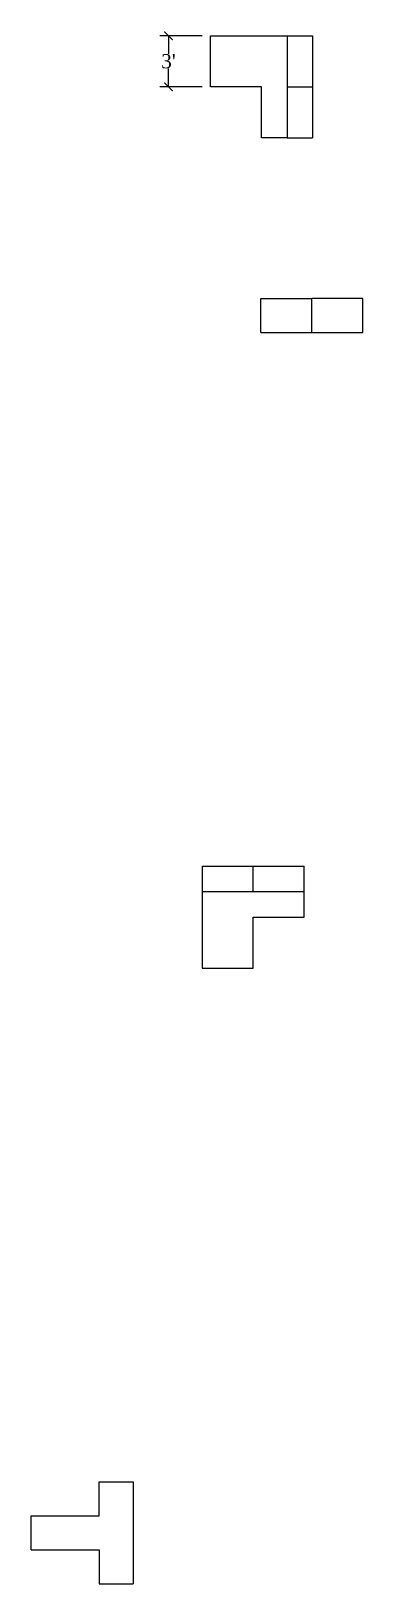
# Model space of a CAD drawing. Header units: inches. Extents: x -132 to 102, y -1014 to 82.
import ezdxf

# ---------------------------------------------------------------- set-up
doc = ezdxf.new("R2010")
doc.units = ezdxf.units.IN
doc.header["$MEASUREMENT"] = 0
doc.styles.get("Standard").update_dxf_attribs({"font": 'times.ttf', "height": 10})
doc.dimstyles.get("Standard").update_dxf_attribs({"dimtxt": 10, "dimasz": 6, "dimexe": 6, "dimexo": 6, "dimgap": 0.09, "dimtad": 0, "dimtih": 1, "dimtoh": 1, "dimdec": 1, "dimzin": 0, "dimdsep": 46, "dimlunit": 3, "dimtxsty": 'Standard', "dimblk": 'ARCHTICK', "dimcen": 0.09, "dimadec": 0, "dimazin": 0, "dimtfac": 1, "dimtdec": 1, "dimtofl": 0, "dimtmove": 0, "dimatfit": 3, "dimldrblk": 'ARCHTICK', "dimfxl": 1, "dimtolj": 1, "dimtzin": 0, "dimarcsym": 0})

# ---------------------------------------------------------------- blocks, each defined once
blk = doc.blocks.new('_ArchTick')
at = {"color": 0, "linetype": 'ByBlock', "const_width": 0.15}
blk.add_lwpolyline([(-0.5, -0.5), (0.5, 0.5)], dxfattribs=at)
blk = doc.blocks.new('*D5')
at = {"color": 0, "lineweight": -2}
for p, q in [((-11.5, 78.8), (-41.3, 78.8)), ((-35.3, 78.8), (-35.3, 66)), ((-35.3, 42.8), (-35.3, 55.6)), ((-11.5, 42.8), (-41.3, 42.8))]:
    blk.add_line(p, q, dxfattribs=at)
at = {"layer": 'Defpoints', "color": 0}
for p in [(-5.5, 78.8), (-35.3, 42.8), (-5.5, 42.8)]:
    blk.add_point(p, dxfattribs=at)
at = {"color": 0, "lineweight": -2, "xscale": 6, "yscale": 6, "zscale": 6}
for p, rotation in [((-35.3, 78.8), 90), ((-35.3, 42.8), 270)]:
    blk.add_blockref('_ArchTick', p, dxfattribs=dict(at, rotation=rotation))
at = {"color": 0, "insert": (-35.3, 60.8), "char_height": 10, "attachment_point": 5}
blk.add_mtext("\\A1;3'", dxfattribs=at)

msp = doc.modelspace()

# ---------------------------------------------------------------- linework, layer by layer
for p, q in [((-5.53, 42.82), (-5.53, 78.82)), ((-5.53, 78.82), (48.47, 78.82)), ((48.47, 78.82), (66.47, 78.82)), ((48.47, 78.82), (48.47, 42.82)), ((66.47, 78.82), (66.47, 42.82)), ((30.47, 42.82), (-5.53, 42.82)), ((30.47, 6.82), (30.47, 42.82)), ((48.47, 42.82), (48.47, 6.82)), ((48.47, 42.82), (66.47, 42.82)), ((66.47, 42.82), (66.47, 6.82)), ((48.47, 6.82), (30.47, 6.82)), ((48.47, 6.82), (66.47, 6.82)), ((29.98, -130.73), (29.98, -106.73)), ((29.98, -106.73), (65.98, -106.73)), ((101.98, -106.73), (65.98, -106.73)), ((65.98, -130.73), (65.98, -106.73)), ((101.98, -130.73), (101.98, -106.73)), ((29.98, -130.73), (65.98, -130.73)), ((65.98, -130.73), (101.98, -130.73)), ((-11.6, -507.18), (24.4, -507.18)), ((-11.6, -507.18), (-11.6, -525.18)), ((24.4, -507.18), (60.4, -507.18)), ((24.4, -525.18), (24.4, -507.18)), ((60.4, -543.18), (60.4, -507.18)), ((-11.6, -525.18), (-11.6, -579.18)), ((-11.6, -525.18), (24.4, -525.18)), ((24.4, -525.18), (60.4, -525.18)), ((24.4, -579.18), (24.4, -543.18)), ((24.4, -543.18), (60.4, -543.18)), ((-11.6, -579.18), (24.4, -579.18)), ((-84.26, -965.86), (-84.26, -941.86)), ((-84.26, -941.86), (-60.26, -941.86)), ((-60.26, -941.86), (-60.26, -1013.86)), ((-132.26, -989.86), (-132.26, -965.86)), ((-132.26, -965.86), (-84.26, -965.86)), ((-132.26, -989.86), (-84.26, -989.86)), ((-84.26, -989.86), (-84.26, -1013.86)), ((-84.26, -1013.86), (-60.26, -1013.86))]:
    msp.add_line(p, q)

# ---------------------------------------------------------------- dimensions: what is measured, and where the dimension line sits
dim = msp.add_aligned_dim(p1=(-5.53, 78.82), p2=(-5.53, 42.82), distance=-29.8, dimstyle='Standard')
dim.commit()
dim.dimension.update_dxf_attribs({"geometry": '*D5', "text_midpoint": (-35.33, 60.82)})

doc.saveas('drawing.dxf')
